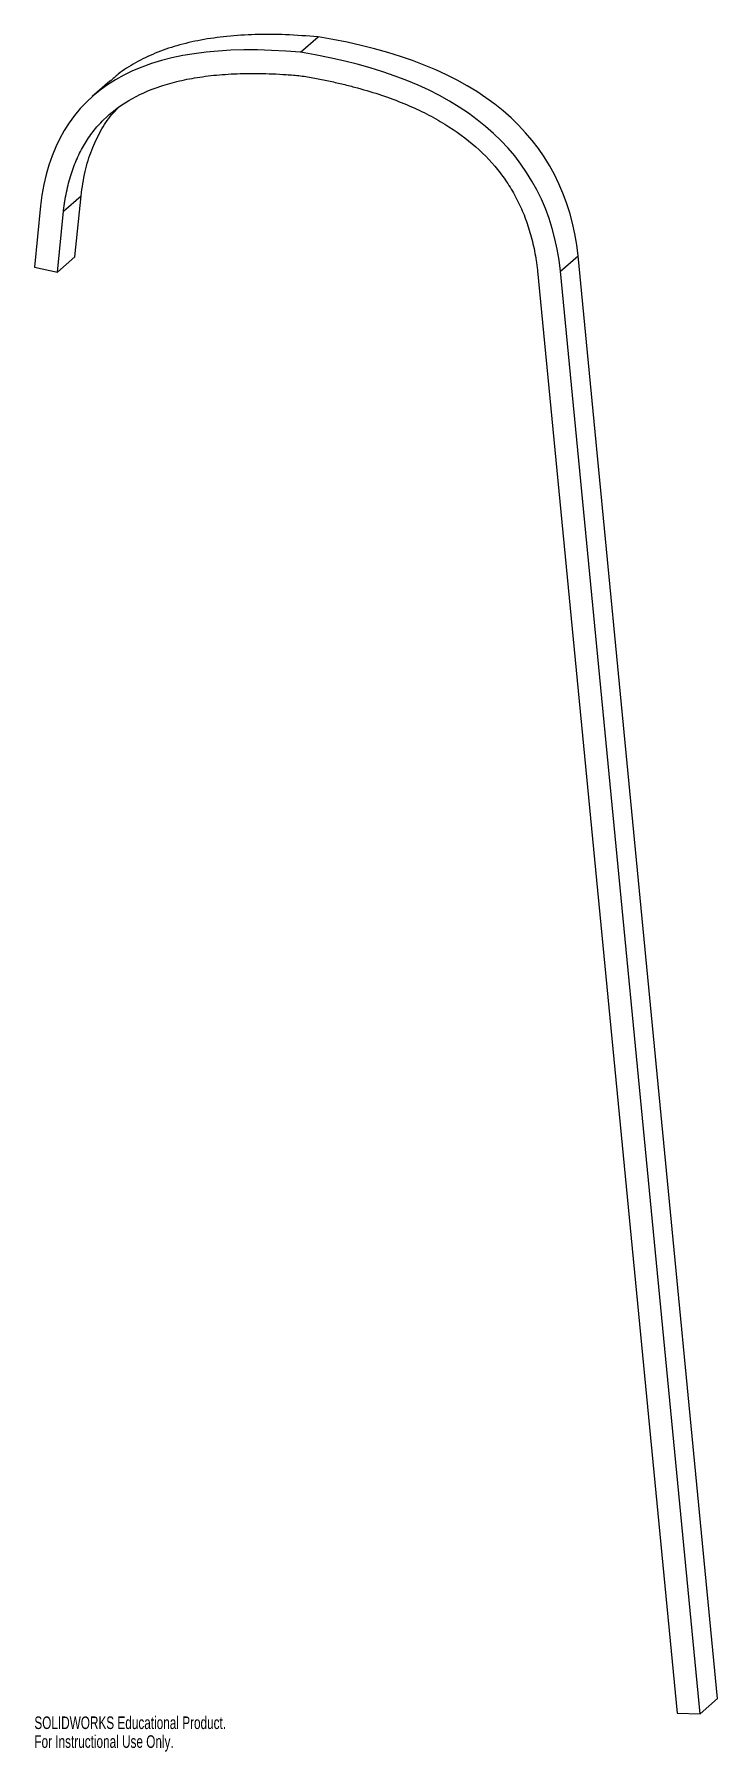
# Paper-space layout '_Dimetric' of a CAD drawing. Header units: inches. Extents: x -4.3 to 6, y 4.2 to 30.2.
import ezdxf

# ---------------------------------------------------------------- set-up
doc = ezdxf.new("R2010")
doc.units = ezdxf.units.IN
doc.header["$MEASUREMENT"] = 0
doc.styles.add('SLDTEXTSTYLE0', font='TXT', dxfattribs={"width": 0.7})

psp = doc.layouts.new('_Dimetric')

# ---------------------------------------------------------------- linework, layer by layer
at = {"color": 7, "linetype": 'Continuous', "lineweight": 25}
for p, q in [((-0.265, 29.936), (0, 30.17)), ((-3.151, 29.501), (-3.416, 29.267)), ((-4.201, 27.612), (-4.293, 26.685)), ((-3.852, 27.531), (-3.587, 27.765)), ((-3.679, 26.841), (-3.587, 27.765)), ((-3.944, 26.607), (-3.852, 27.531)), ((-3.944, 26.607), (-3.679, 26.841)), ((3.671, 26.62), (3.936, 26.854)), ((6.047, 5.008), (3.936, 26.854)), ((-4.293, 26.685), (-3.944, 26.607)), ((3.322, 26.627), (5.433, 4.784)), ((5.782, 4.774), (3.671, 26.62)), ((5.782, 4.774), (6.047, 5.008)), ((5.433, 4.784), (5.782, 4.774))]:
    psp.add_line(p, q, dxfattribs=at)
for points, knots in [([(0, 30.17), (-0.164, 30.182), (-0.483, 30.207), (-0.943, 30.209), (-1.372, 30.183), (-1.768, 30.128), (-2.131, 30.043), (-2.463, 29.93), (-2.76, 29.784), (-2.99, 29.641), (-3.107, 29.534), (-3.147, 29.497)], [0, 0, 0, 0, 0.145075, 0.281245, 0.409035, 0.529076, 0.642132, 0.749116, 0.851103, 0.949334, 1, 1, 1, 1]), ([(-3.852, 27.531), (-3.849, 27.556), (-3.843, 27.606), (-3.829, 27.703), (-3.807, 27.821), (-3.776, 27.957), (-3.726, 28.129), (-3.651, 28.329), (-3.539, 28.546), (-3.406, 28.741), (-3.198, 28.974), (-2.882, 29.218), (-2.48, 29.4), (-2.103, 29.506), (-1.792, 29.565), (-1.454, 29.603), (-1.148, 29.617), (-0.89, 29.617), (-0.689, 29.611), (-0.516, 29.602), (-0.374, 29.592), (-0.301, 29.586), (-0.265, 29.582)], [0.0005082, 0.0005082, 0.0005082, 0.0005082, 0.0160982, 0.0316881, 0.0628681, 0.0940481, 0.1252281, 0.187588, 0.249948, 0.3123079, 0.3746679, 0.4993878, 0.6241077, 0.6864676, 0.7488276, 0.8111875, 0.8735475, 0.9047275, 0.9359075, 0.9670874, 0.9826774, 0.9982674, 0.9982674, 0.9982674, 0.9982674]), ([(-0.265, 29.582), (-0.229, 29.576), (-0.157, 29.564), (-0.015, 29.539), (0.159, 29.504), (0.359, 29.459), (0.618, 29.394), (0.923, 29.303), (1.262, 29.18), (1.572, 29.043), (1.949, 28.842), (2.351, 28.559), (2.668, 28.235), (2.875, 27.95), (3.009, 27.721), (3.12, 27.476), (3.196, 27.257), (3.245, 27.072), (3.277, 26.929), (3.298, 26.805), (3.313, 26.704), (3.319, 26.653), (3.322, 26.627)], [0.0005082, 0.0005082, 0.0005082, 0.0005082, 0.0160982, 0.0316881, 0.0628681, 0.0940481, 0.1252281, 0.187588, 0.249948, 0.3123079, 0.3746679, 0.4993878, 0.6241077, 0.6864676, 0.7488276, 0.8111875, 0.8735475, 0.9047275, 0.9359075, 0.9670874, 0.9826774, 0.9982674, 0.9982674, 0.9982674, 0.9982674]), ([(-3.587, 27.765), (-3.569, 27.888), (-3.535, 28.125), (-3.434, 28.454), (-3.297, 28.743), (-3.16, 28.957), (-3.056, 29.062), (-3.023, 29.095)], [0, 0, 0, 0, 0.246892, 0.476347, 0.693055, 0.902665, 1, 1, 1, 1])]:
    psp.add_open_spline(points, degree=3, knots=knots, dxfattribs=at)
for points in [[(3.936, 26.854), (3.734, 28.675), (2.422, 29.78), (0, 30.17)], [(-0.265, 29.936), (-2.687, 30.157), (-3.999, 29.382), (-4.201, 27.612)], [(3.671, 26.62), (3.469, 28.441), (2.157, 29.546), (-0.265, 29.936)]]:
    psp.add_open_spline(points, degree=3, dxfattribs=at)

# ---------------------------------------------------------------- texts
at = {"color": 7, "linetype": 'Continuous', "char_height": 0.1903, "attachment_point": 1, "style": 'SLDTEXTSTYLE0'}
for s, insert in [('SOLIDWORKS Educational Product.', (-4.293, 4.734)), ('For Instructional Use Only.', (-4.293, 4.449))]:
    psp.add_mtext(s, dxfattribs=dict(at, insert=insert))

doc.saveas('drawing.dxf')
